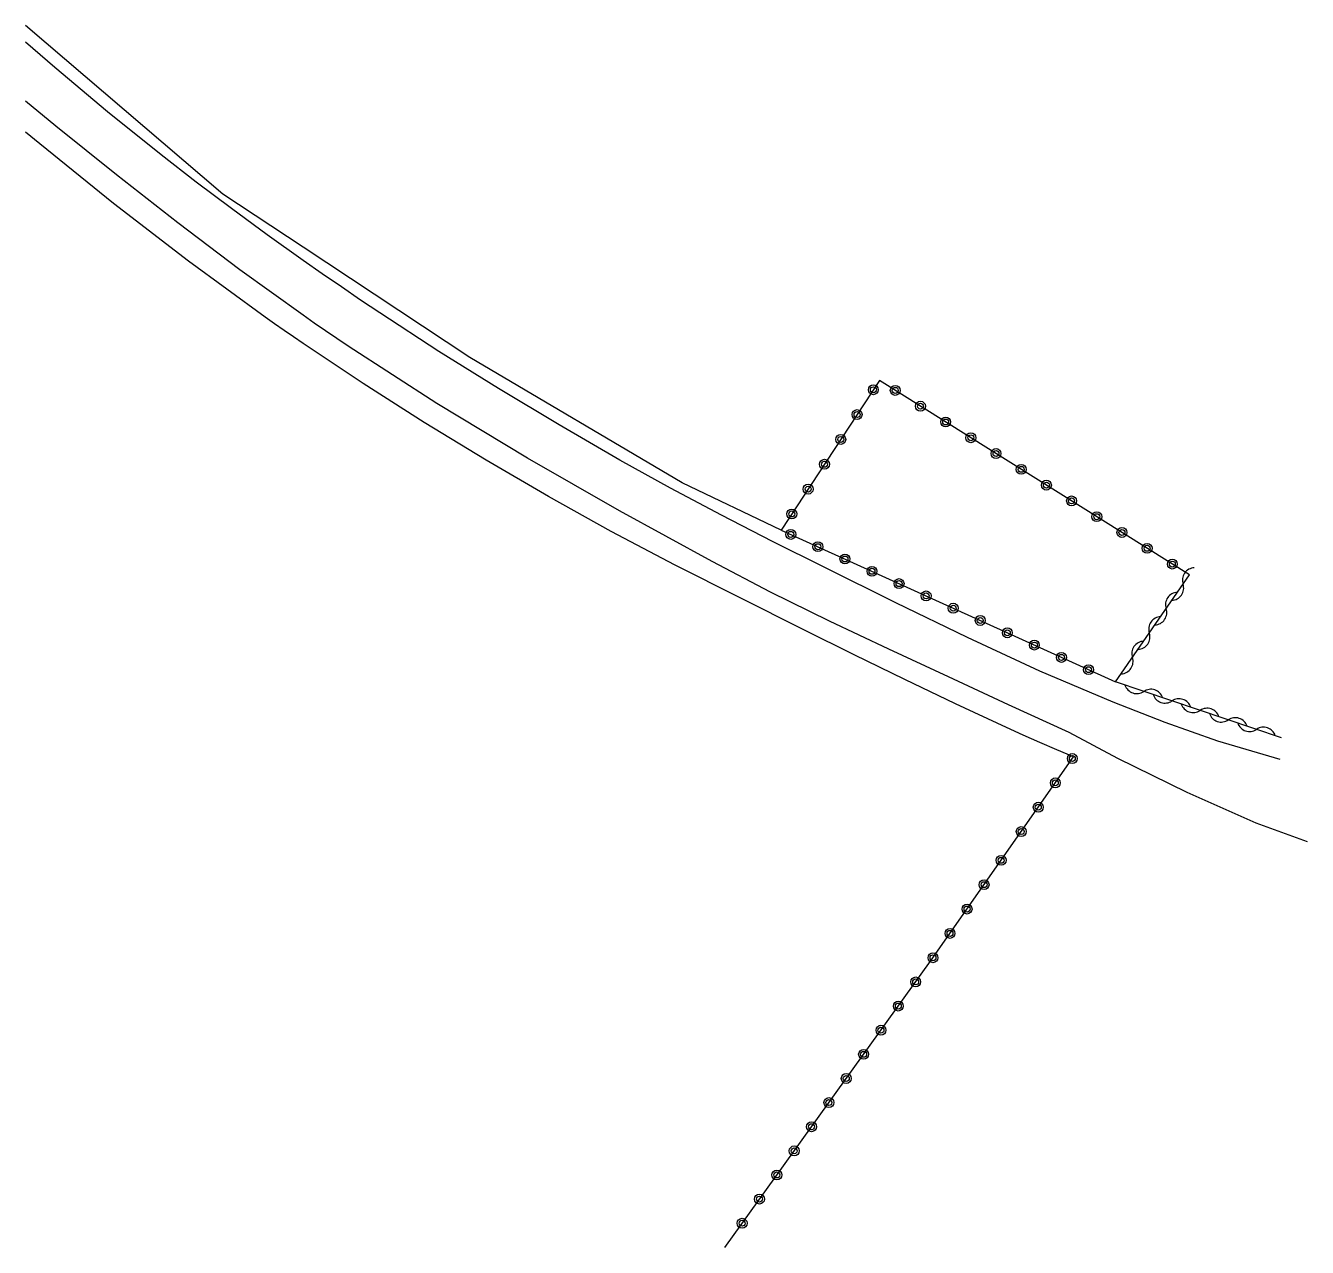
# Model space of a CAD drawing. Header units: millimetres. Extents: x 113000 to 114000, y 153000 to 154000.
# Drawn here: x 113000 to 113064.7, y 153151.2 to 153212.9 of the extents above; entities that cross this region are included whole.
import ezdxf

# ---------------------------------------------------------------- set-up
doc = ezdxf.new("R2010")
doc.units = ezdxf.units.MM
doc.layers.get('0').update_dxf_attribs({"linetype": 'CONTINUOUS'})
for name, color, linetype in [('W0071', 7, 'CONTINUOUS'), ('W0310', 3, 'CONTINUOUS'), ('W0323', 7, 'CONTINUOUS'), ('W0330', 7, 'CONTINUOUS')]:
    doc.layers.add(name, color=color, linetype=linetype)

# ---------------------------------------------------------------- blocks, each defined once
blk = doc.blocks.new('t323o')
at = {"color": 0, "linetype": 'Continuous'}
for radius in [0.25, 0.15]:
    blk.add_circle((0, 0), radius, dxfattribs=at)
blk = doc.blocks.new('t310o')
at = {"color": 0, "linetype": 'Continuous'}
for centre, start, end in [((-0.5, 0.375), 216.8699, 323.1304), ((0.5, -0.375), 36.8699, 143.1303)]:
    blk.add_arc(centre, 0.625, start, end, dxfattribs=at)

msp = doc.modelspace()

# ---------------------------------------------------------------- linework, layer by layer
at = {"layer": 'W0071'}
for points in [[(113014, 153201.056), (113012.182, 153202.351), (113010.381, 153203.67), (113008.597, 153205.012), (113006.831, 153206.377), (113004.124, 153208.558), (113001.469, 153210.801), (113000, 153212.078)], [(113014, 153198.287), (113010.81, 153200.578), (113007.679, 153202.947), (113004.591, 153205.372), (113001.53, 153207.829), (113000, 153209.101)], [(113063.289, 153175.87), (113060.145, 153176.786), (113057.498, 153177.737), (113054.876, 153178.755), (113051.168, 153180.327), (113047.515, 153182.019), (113043.896, 153183.781), (113040.291, 153185.566), (113037.689, 153186.87), (113035.101, 153188.2), (113032.531, 153189.567), (113029.986, 153190.98), (113026.911, 153192.758), (113023.865, 153194.584), (113020.851, 153196.464), (113017.875, 153198.403), (113016.9, 153199.057), (113015.929, 153199.717), (113014.963, 153200.384), (113014, 153201.056)], [(113064.667, 153171.715), (113062.09, 153172.66), (113058.607, 153174.199), (113055.097, 153175.913), (113052.643, 153177.237), (113049.595, 153178.631), (113046.555, 153180.036), (113043.547, 153181.43), (113040.551, 153182.85), (113037.577, 153184.318), (113034.637, 153185.854), (113029.958, 153188.423), (113025.323, 153191.074), (113020.752, 153193.836), (113016.266, 153196.735), (113015.697, 153197.119), (113015.129, 153197.505), (113014.564, 153197.895), (113014, 153198.287)]]:
    msp.add_lwpolyline(points, dxfattribs=at)
at = {"layer": 'W0310'}
for points in [[(113054.991, 153179.779), (113058.718, 153185.188)], [(113063.357, 153176.966), (113054.991, 153179.779)]]:
    msp.add_lwpolyline(points, dxfattribs=at)
at = {"layer": 'W0323'}
for points in [[(113058.718, 153185.188), (113043.078, 153194.996), (113038.123, 153187.447), (113054.991, 153179.779)], [(113049.372, 153171), (113052.873, 153176.007)], [(113035.274, 153151.244), (113045.655, 153165.685), (113049.372, 153171)]]:
    msp.add_lwpolyline(points, dxfattribs=at)
at = {"layer": 'W0330'}
for points in [[(113014, 153201.718), (113009.951, 153204.397), (113000, 153212.906)], [(113014, 153196.863), (113013.517, 153197.194), (113013.036, 153197.527), (113012.556, 153197.862), (113012.077, 153198.199), (113008.218, 153201.015), (113004.438, 153203.937), (113000.721, 153206.935), (113000, 153207.533)], [(113038.123, 153187.447), (113033.13, 153189.824), (113022.414, 153196.151), (113014, 153201.718)], [(113052.873, 153176.007), (113052.021, 153176.361), (113051.173, 153176.723), (113050.329, 153177.094), (113049.488, 153177.474), (113046.913, 153178.672), (113044.351, 153179.898), (113041.801, 153181.147), (113039.259, 153182.414), (113036.012, 153184.042), (113032.769, 153185.681), (113029.549, 153187.367), (113026.373, 153189.135), (113023.227, 153190.981), (113020.113, 153192.88), (113017.035, 153194.838), (113014, 153196.863)]]:
    msp.add_lwpolyline(points, dxfattribs=at)

# ---------------------------------------------------------------- block references
at = {"layer": 'W0310'}
for p, rotation in [((113058.395, 153184.72), 55.43172888503835), ((113057.544, 153183.485), 55.43172888503835), ((113056.693, 153182.249), 55.43172888503835), ((113055.842, 153181.014), 55.43172888503835), ((113056.413, 153179.301), 161.4170298221023), ((113057.835, 153178.823), 161.4170298221023), ((113059.256, 153178.345), 161.4170298221023), ((113060.678, 153177.867), 161.4170298221023), ((113062.1, 153177.389), 161.4170298221023)]:
    msp.add_blockref('t310o', p, dxfattribs=dict(at, rotation=rotation))
at = {"layer": 'W0323'}
for p, rotation in [((113042.771, 153194.529), 236.7199729788805), ((113043.875, 153194.496), 147.9077651945261), ((113041.948, 153193.275), 236.7199729788805), ((113045.146, 153193.699), 147.9077651945261), ((113046.417, 153192.902), 147.9077651945261), ((113041.125, 153192.021), 236.7199729788805), ((113047.688, 153192.105), 147.9077651945261), ((113048.958, 153191.308), 147.9077651945261), ((113040.302, 153190.767), 236.7199729788805), ((113050.229, 153190.511), 147.9077651945261), ((113039.479, 153189.513), 236.7199729788805), ((113051.5, 153189.715), 147.9077651945261), ((113052.771, 153188.918), 147.9077651945261), ((113038.656, 153188.259), 236.7199729788805), ((113054.042, 153188.121), 147.9077651945261), ((113038.605, 153187.228), 335.5539979180636), ((113055.312, 153187.324), 147.9077651945261), ((113039.97, 153186.607), 335.5539979180636), ((113056.583, 153186.527), 147.9077651945261), ((113041.336, 153185.987), 335.5539979180636), ((113057.854, 153185.73), 147.9077651945261), ((113042.701, 153185.366), 335.5539979180636), ((113044.067, 153184.745), 335.5539979180636), ((113045.432, 153184.124), 335.5539979180636), ((113046.798, 153183.504), 335.5539979180636), ((113048.163, 153182.883), 335.5539979180636), ((113049.529, 153182.262), 335.5539979180636), ((113050.894, 153181.641), 335.5539979180636), ((113052.26, 153181.021), 335.5539979180636), ((113053.625, 153180.4), 335.5539979180636), ((113052.81, 153175.917), 55.0355570220045), ((113051.95, 153174.688), 55.0355570220045), ((113051.091, 153173.459), 55.0355570220045), ((113050.231, 153172.229), 55.0355570220045), ((113049.216, 153170.778), 55.035557021922), ((113048.357, 153169.549), 55.035557021922), ((113047.497, 153168.319), 55.035557021922), ((113046.638, 153167.09), 55.035557021922), ((113045.778, 153165.861), 55.035557021922), ((113044.905, 153164.641), 54.29050101316676), ((113044.029, 153163.423), 54.29050101316676), ((113043.154, 153162.205), 54.29050101316676), ((113042.278, 153160.987), 54.29050101316676), ((113041.403, 153159.769), 54.29050101316676), ((113040.527, 153158.551), 54.29050101316676), ((113039.652, 153157.333), 54.29050101316676), ((113038.776, 153156.115), 54.29050101316676), ((113037.901, 153154.898), 54.29050101316676), ((113037.025, 153153.68), 54.29050101316676), ((113036.15, 153152.462), 54.29050101316676)]:
    msp.add_blockref('t323o', p, dxfattribs=dict(at, rotation=rotation))

doc.saveas('drawing.dxf')
